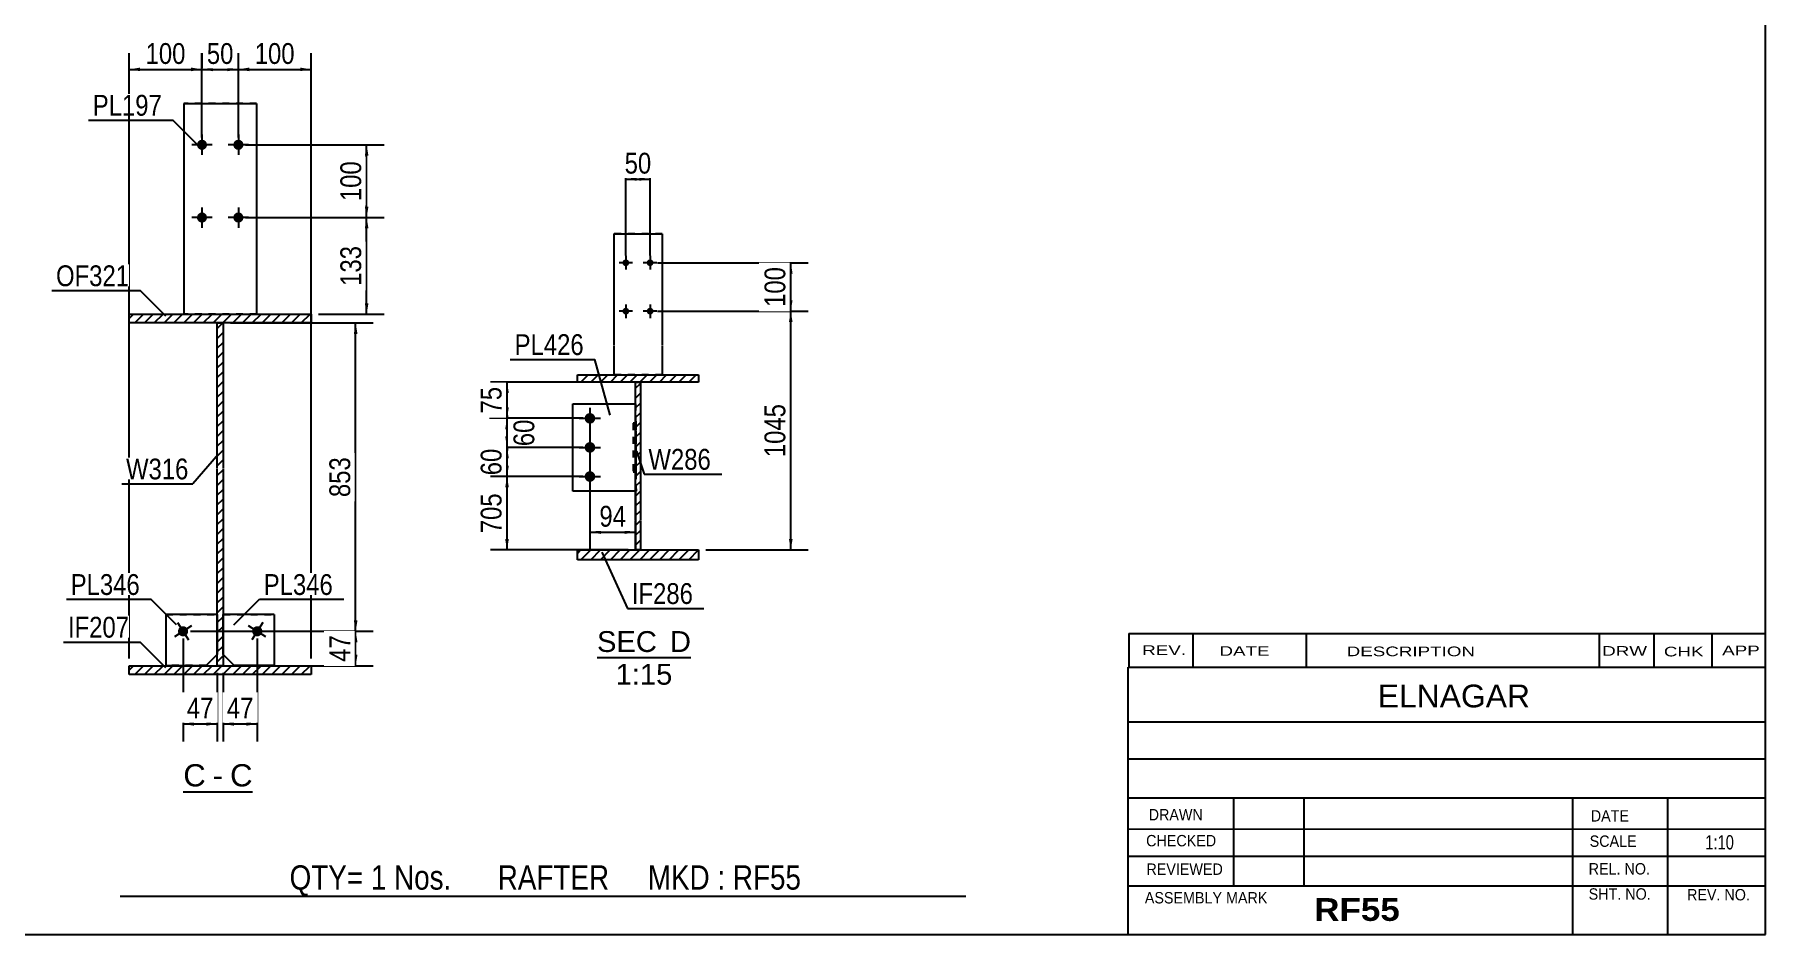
# Model space of a CAD drawing. Header units: millimetres. Extents: x -26 to 377, y -184 to 93.
# Drawn here: x 138.9 to 376.8, y -184.4 to -60.7 of the extents above; entities that cross this region are included whole.
import ezdxf

# ---------------------------------------------------------------- set-up
doc = ezdxf.new("R2010")
doc.units = ezdxf.units.MM
doc.linetypes.add('DXK_LINE_DOT1', pattern=[1.8814, 0.9407, -0.9407])
doc.styles.add('Arial', font='ARIAL.TTF', dxfattribs={"height": 0.2})
doc.styles.add('Arial Bold', font='ARIALBD.TTF', dxfattribs={"height": 0.2})
doc.styles.add('Arial Narrow', font='ARIALN.TTF', dxfattribs={"height": 0.2})

# ---------------------------------------------------------------- blocks, each defined once
blk = doc.blocks.new('Unknown-623534514-14014')
at = {"color": 5, "linetype": 'Continuous'}
for p, q in [((376.78, -184.39), (376.78, 92.61)), ((-23.22, -184.39), (376.78, -184.39))]:
    blk.add_line(p, q, dxfattribs=at)
blk = doc.blocks.new('Unknown-623534514-12 - 37138')
at = {"color": 1, "linetype": 'Continuous'}
blk.add_line((216.2, -146.3), (229.11, -146.3), dxfattribs=at)
at = {"color": 0, "linetype": 'Continuous'}
for points in [[(224.42, -145.55), (224.42, -142.55), (216.2, -142.55), (216.2, -145.55)], [(229.11, -145.55), (229.11, -142.55), (226.22, -142.55), (226.22, -145.55)], [(226.55, -150.05), (226.55, -147.05), (218.76, -147.05), (218.76, -150.05)]]:
    blk.add_wipeout(points, dxfattribs=at)
at = {"color": 136, "linetype": 'Continuous', "style": 'Arial'}
for s, height, p in [('SEC', 2.865, (216.2, -145.55)), ('D', 2.87, (226.22, -145.55)), ('1:15', 2.865, (218.76, -150.05))]:
    blk.add_text(s, height=height, dxfattribs=at).set_placement(p)
blk = doc.blocks.new('Unknown-623534514-17 - 7481')
at = {"color": 7, "linetype": 'Continuous'}
blk.add_line((159.34, -164.79), (168.85, -164.79), dxfattribs=at)
at = {"color": 0, "linetype": 'Continuous'}
blk.add_wipeout([(162.42, -164.04), (162.42, -160.84), (159.34, -160.84), (159.34, -164.04)], dxfattribs=at)
blk.add_wipeout([(164.81, -164.04), (164.81, -160.84), (163.38, -160.84), (163.38, -164.04)], dxfattribs=at)
at = {"color": 96, "linetype": 'Continuous', "style": 'Arial'}
blk.add_text('C', height=3.06, dxfattribs=at).set_placement((159.34, -164.04))
at = {"color": 0, "linetype": 'Continuous'}
blk.add_wipeout([(168.85, -164.04), (168.85, -160.84), (165.77, -160.84), (165.77, -164.04)], dxfattribs=at)
at = {"color": 96, "linetype": 'Continuous', "style": 'Arial'}
for s, p in [('C', (165.77, -164.04)), ('-', (163.38, -164.04))]:
    blk.add_text(s, height=3.06, dxfattribs=at).set_placement(p)
blk = doc.blocks.new('Part-623534514-37140 - 37138')
at = {"linetype": 'Continuous'}
h = blk.add_hatch(dxfattribs=at)
h.set_pattern_fill('', scale=0.3, style=0, pattern_type=0)
h.set_pattern_definition([(45, (230.1633, -108.4256), (-0.67352, 0.67352), [])])
h.paths.add_polyline_path([(213.5, -108.43), (230.16, -108.43), (230.16, -107.43), (213.5, -107.43)])
at = {"color": 2, "linetype": 'Continuous'}
for p, q in [((213.5, -107.43), (213.5, -107.43)), ((213.5, -108.43), (213.5, -107.43)), ((213.5, -107.43), (230.16, -107.43)), ((213.5, -108.43), (213.5, -108.43)), ((230.16, -108.43), (213.5, -108.43)), ((230.16, -107.43), (230.16, -107.43)), ((230.16, -107.43), (230.16, -108.43)), ((230.16, -108.43), (230.16, -108.43))]:
    blk.add_line(p, q, dxfattribs=at)
blk = doc.blocks.new('Part-623534514-37250 - 37138')
at = {"color": 2, "linetype": 'Continuous'}
for p, q in [((212.89, -123.42), (212.89, -111.42)), ((212.89, -111.42), (221.5, -111.42)), ((221.5, -123.42), (212.89, -123.42))]:
    blk.add_line(p, q, dxfattribs=at)
at = {"color": 7, "linetype": 'DXK_LINE_DOT1'}
for p in [(221.5, -111.42), (221.5, -123.42)]:
    blk.add_line(p, (221.56, -123.42), dxfattribs=at)
blk = doc.blocks.new('Part-623534514-37162 - 37138')
at = {"color": 7, "linetype": 'DXK_LINE_DOT1'}
for p, q in [((221.56, -114.09), (221.16, -114.09)), ((221.16, -114.09), (221.16, -120.76)), ((221.56, -120.76), (221.56, -114.09)), ((221.16, -120.76), (221.56, -120.76))]:
    blk.add_line(p, q, dxfattribs=at)
blk = doc.blocks.new('Part-623534514-37146 - 37138')
at = {"linetype": 'Continuous'}
h = blk.add_hatch(dxfattribs=at)
h.set_pattern_fill('', scale=0.3, style=0, pattern_type=0)
h.set_pattern_definition([(45, (222.1633, -131.5249), (-0.67352, 0.67352), [])])
h.paths.add_polyline_path([(221.5, -131.52), (222.16, -131.52), (222.16, -108.43), (221.5, -108.43)])
at = {"color": 2, "linetype": 'Continuous'}
for p, q in [((221.5, -108.43), (221.5, -108.43)), ((221.5, -127.42), (221.5, -108.43)), ((221.5, -108.43), (222.16, -108.43)), ((222.16, -108.43), (222.16, -108.43)), ((222.16, -108.43), (222.16, -127.42)), ((221.5, -131.52), (221.5, -127.52)), ((222.16, -127.52), (222.16, -131.52)), ((221.5, -131.52), (221.5, -131.52)), ((222.16, -131.52), (221.5, -131.52)), ((222.16, -131.52), (222.16, -131.52))]:
    blk.add_line(p, q, dxfattribs=at)
blk = doc.blocks.new('Part-623534514-37149 - 37138')
at = {"linetype": 'Continuous'}
h = blk.add_hatch(dxfattribs=at)
h.set_pattern_fill('', scale=0.3, style=0, pattern_type=0)
h.set_pattern_definition([(45, (230.1633, -132.8582), (-0.67352, 0.67352), [])])
h.paths.add_polyline_path([(213.5, -132.86), (230.16, -132.86), (230.16, -131.52), (213.5, -131.52)])
at = {"color": 2, "linetype": 'Continuous'}
for p, q in [((213.5, -131.52), (213.5, -131.52)), ((213.5, -132.86), (213.5, -131.52)), ((213.5, -131.52), (230.16, -131.52)), ((213.5, -132.86), (213.5, -132.86)), ((230.16, -132.86), (213.5, -132.86)), ((230.16, -131.52), (230.16, -131.52)), ((230.16, -131.52), (230.16, -132.86)), ((230.16, -132.86), (230.16, -132.86))]:
    blk.add_line(p, q, dxfattribs=at)
blk = doc.blocks.new('Bolt-623534514-37277 - 37138')
at = {"linetype": 'Continuous'}
for points in [[(220.63, -92.03, -1), (219.7, -92.03, -1)], [(223.96, -92.03, -1), (223.03, -92.03, -1)], [(220.63, -98.69, -1), (219.7, -98.69, -1)], [(223.96, -98.69, -1), (223.03, -98.69, -1)]]:
    blk.add_hatch(color=3, dxfattribs=at).paths.add_polyline_path(points)
at = {"color": 3, "linetype": 'Continuous'}
for p, q in [((221.1, -92.03), (219.23, -92.03)), ((220.16, -91.09), (220.16, -92.96)), ((224.43, -92.03), (222.56, -92.03)), ((223.5, -91.09), (223.5, -92.96)), ((221.1, -98.69), (219.23, -98.69)), ((220.16, -97.76), (220.16, -99.63)), ((224.43, -98.69), (222.56, -98.69)), ((223.5, -97.76), (223.5, -99.63))]:
    blk.add_line(p, q, dxfattribs=at)
blk = doc.blocks.new('Part-623534514-37182 - 37138')
at = {"color": 2, "linetype": 'Continuous'}
for p, q in [((218.5, -88.03), (225.16, -88.03)), ((218.5, -88.03), (218.5, -103.33)), ((225.16, -88.03), (225.16, -103.33)), ((218.5, -103.43), (218.5, -107.43)), ((225.16, -103.43), (225.16, -107.43))]:
    blk.add_line(p, q, dxfattribs=at)
at = {"color": 7, "linetype": 'DXK_LINE_DOT1'}
for p, q in [((225.16, -88.03), (218.5, -88.03)), ((225.16, -107.43), (218.5, -107.43))]:
    blk.add_line(p, q, dxfattribs=at)
blk = doc.blocks.new('Bolt-623534514-37317 - 37138')
at = {"linetype": 'Continuous'}
for points in [[(215.23, -112.69, -1), (215.23, -114.16, -1)], [(215.23, -116.69, -1), (215.23, -118.16, -1)], [(215.23, -120.69, -1), (215.23, -122.16, -1)]]:
    blk.add_hatch(color=3, dxfattribs=at).paths.add_polyline_path(points)
at = {"color": 3, "linetype": 'Continuous'}
for p, q in [((213.76, -113.42), (216.69, -113.42)), ((215.23, -111.96), (215.23, -114.89)), ((215.23, -115.96), (215.23, -118.89)), ((213.76, -117.42), (216.69, -117.42)), ((215.23, -119.96), (215.23, -122.89)), ((213.76, -121.42), (216.69, -121.42))]:
    blk.add_line(p, q, dxfattribs=at)
blk = doc.blocks.new('Part-623534514-7482 - 7481')
at = {"linetype": 'Continuous'}
h = blk.add_hatch(dxfattribs=at)
h.set_pattern_fill('', scale=0.3, style=0, pattern_type=0)
h.set_pattern_definition([(45, (176.9062, -100.3116), (-0.67352, 0.67352), [])])
h.paths.add_polyline_path([(151.91, -100.31), (176.91, -100.31), (176.91, -99.11), (151.91, -99.11)])
at = {"color": 2, "linetype": 'Continuous'}
for p, q in [((151.91, -100.31), (151.91, -99.11)), ((151.91, -99.11), (176.91, -99.11)), ((176.91, -99.11), (176.91, -100.31)), ((176.91, -100.31), (151.91, -100.31))]:
    blk.add_line(p, q, dxfattribs=at)
blk = doc.blocks.new('Part-623534514-7539 - 7481')
at = {"color": 2, "linetype": 'Continuous'}
for p, q in [((159.41, -70.11), (169.41, -70.11)), ((159.41, -70.11), (159.41, -99.11)), ((169.41, -70.11), (169.41, -99.11))]:
    blk.add_line(p, q, dxfattribs=at)
at = {"color": 7, "linetype": 'DXK_LINE_DOT1'}
for p, q in [((169.41, -70.11), (159.41, -70.11)), ((169.41, -99.11), (159.41, -99.11))]:
    blk.add_line(p, q, dxfattribs=at)
blk = doc.blocks.new('Part-623534514-7491 - 7481')
at = {"linetype": 'Continuous'}
h = blk.add_hatch(dxfattribs=at)
h.set_pattern_fill('', scale=0.3, style=0, pattern_type=0)
h.set_pattern_definition([(45, (176.9062, -148.6416), (-0.67352, 0.67352), [])])
h.paths.add_polyline_path([(151.91, -148.64), (176.91, -148.64), (176.91, -147.44), (151.91, -147.44)])
at = {"color": 2, "linetype": 'Continuous'}
for p, q in [((151.91, -148.64), (151.91, -147.44)), ((151.91, -147.44), (176.91, -147.44)), ((176.91, -147.44), (176.91, -148.64)), ((176.91, -148.64), (151.91, -148.64))]:
    blk.add_line(p, q, dxfattribs=at)
blk = doc.blocks.new('Part-623534514-7540 - 7481')
at = {"color": 2, "linetype": 'Continuous'}
for p, q in [((156.98, -147.41), (156.98, -140.41)), ((163.98, -140.41), (156.98, -140.41)), ((163.98, -140.41), (163.98, -145.91)), ((156.98, -147.41), (162.48, -147.41)), ((163.98, -145.91), (162.48, -147.41))]:
    blk.add_line(p, q, dxfattribs=at)
at = {"color": 7, "linetype": 'DXK_LINE_DOT1'}
for p, q in [((156.98, -140.41), (163.98, -140.41)), ((162.48, -147.41), (156.98, -147.41))]:
    blk.add_line(p, q, dxfattribs=at)
blk = doc.blocks.new('Part-623534514-7543 - 7481')
at = {"color": 2, "linetype": 'Continuous'}
for p, q in [((164.84, -145.91), (164.84, -140.41)), ((171.84, -140.41), (164.84, -140.41)), ((171.84, -140.41), (171.84, -147.41)), ((166.34, -147.41), (164.84, -145.91)), ((171.84, -147.41), (166.34, -147.41))]:
    blk.add_line(p, q, dxfattribs=at)
at = {"color": 7, "linetype": 'DXK_LINE_DOT1'}
for p, q in [((164.84, -140.41), (171.84, -140.41)), ((171.84, -147.41), (166.34, -147.41))]:
    blk.add_line(p, q, dxfattribs=at)
blk = doc.blocks.new('Bolt-623534514-7617 - 7481')
at = {"linetype": 'Continuous'}
for points in [[(162.61, -75.81, -1), (161.21, -75.81, -1)], [(167.61, -75.81, -1), (166.21, -75.81, -1)], [(162.61, -85.81, -1), (161.21, -85.81, -1)], [(167.61, -85.81, -1), (166.21, -85.81, -1)]]:
    blk.add_hatch(color=3, dxfattribs=at).paths.add_polyline_path(points)
at = {"color": 3, "linetype": 'Continuous'}
for p, q in [((163.31, -75.81), (160.51, -75.81)), ((161.91, -74.41), (161.91, -77.21)), ((168.31, -75.81), (165.51, -75.81)), ((166.91, -74.41), (166.91, -77.21)), ((161.91, -84.41), (161.91, -87.21)), ((166.91, -84.41), (166.91, -87.21)), ((163.31, -85.81), (160.51, -85.81)), ((168.31, -85.81), (165.51, -85.81))]:
    blk.add_line(p, q, dxfattribs=at)
blk = doc.blocks.new('Part-623534514-7577 - 7481')
at = {"linetype": 'Continuous'}
h = blk.add_hatch(dxfattribs=at)
h.set_pattern_fill('', scale=0.3, style=0, pattern_type=0)
h.set_pattern_definition([(45, (164.8062, -147.4416), (-0.67352, 0.67352), [])])
h.paths.add_polyline_path([(164.01, -147.44), (164.81, -147.44), (164.81, -100.31), (164.01, -100.31)])
at = {"color": 2, "linetype": 'Continuous'}
for p, q in [((164.01, -120.31), (164.01, -100.31)), ((164.01, -100.31), (164.81, -100.31)), ((164.81, -100.31), (164.81, -120.31)), ((164.01, -147.44), (164.01, -120.41)), ((164.81, -120.41), (164.81, -147.44)), ((164.81, -147.44), (164.01, -147.44))]:
    blk.add_line(p, q, dxfattribs=at)
blk = doc.blocks.new('Bolt-623534514-7618 - 7481')
at = {"linetype": 'Continuous'}
blk.add_hatch(color=3, dxfattribs=at).paths.add_polyline_path([(159.9, -142.34, -1), (158.71, -143.08, -1)])
at = {"color": 3, "linetype": 'Continuous'}
for p, q in [((160.49, -141.97), (158.12, -143.45)), ((158.56, -141.52), (160.05, -143.9))]:
    blk.add_line(p, q, dxfattribs=at)
blk = doc.blocks.new('Bolt-623534514-7621 - 7481')
at = {"linetype": 'Continuous'}
blk.add_hatch(color=3, dxfattribs=at).paths.add_polyline_path([(170.1, -143.08, -1), (168.91, -142.34, -1)])
at = {"color": 3, "linetype": 'Continuous'}
for p, q in [((170.69, -143.45), (168.32, -141.97)), ((170.25, -141.52), (168.76, -143.9))]:
    blk.add_line(p, q, dxfattribs=at)
blk = doc.blocks.new('StraightDimension-623534514-37423 - 37138')
at = {"linetype": 'Continuous'}
for points in [[(242.58, -100.19), (242.83, -98.69), (243.08, -100.19)], [(243.08, -130.02), (242.83, -131.52), (242.58, -130.02)]]:
    blk.add_hatch(color=7, dxfattribs=at).paths.add_polyline_path(points)
at = {"color": 7, "linetype": 'Continuous'}
for p, q in [((224.5, -98.69), (245.23, -98.69)), ((242.83, -131.52), (242.83, -98.69)), ((231.16, -131.52), (245.23, -131.52))]:
    blk.add_line(p, q, dxfattribs=at)
at = {"color": 0}
blk.add_wipeout([(242.68, -110.85), (238.48, -110.85), (238.48, -119.36), (242.68, -119.36)], dxfattribs=at)
at = {"color": 3, "style": 'Arial Narrow'}
blk.add_text('1045', height=2.863, rotation=90.0002, dxfattribs=at).set_placement((242.08, -118.76))
blk = doc.blocks.new('StraightDimension-623534514-37407 - 37138')
at = {"linetype": 'Continuous'}
for points in [[(203.58, -114.92), (203.83, -113.42), (204.08, -114.92)], [(204.08, -115.92), (203.83, -117.42), (203.58, -115.92)]]:
    blk.add_hatch(color=7, dxfattribs=at).paths.add_polyline_path(points)
at = {"color": 7, "linetype": 'Continuous'}
for p, q in [((214.23, -113.42), (201.43, -113.42)), ((203.83, -117.42), (203.83, -113.42)), ((214.23, -117.42), (201.43, -117.42))]:
    blk.add_line(p, q, dxfattribs=at)
at = {"color": 0}
blk.add_wipeout([(208.18, -113), (203.98, -113), (203.98, -117.85), (208.18, -117.85)], dxfattribs=at)
at = {"color": 3, "style": 'Arial Narrow'}
blk.add_text('60', height=2.863, rotation=90.0002, dxfattribs=at).set_placement((207.58, -117.25))
blk = doc.blocks.new('StraightDimension-623534514-37394 - 37138')
at = {"linetype": 'Continuous'}
for points in [[(221.66, -80.77), (220.16, -80.52), (221.66, -80.27)], [(222, -80.27), (223.5, -80.52), (222, -80.77)]]:
    blk.add_hatch(color=7, dxfattribs=at).paths.add_polyline_path(points)
at = {"color": 7, "linetype": 'Continuous'}
for p, q in [((220.16, -91.03), (220.16, -78.27)), ((223.5, -91.03), (223.5, -78.27)), ((220.16, -80.52), (223.5, -80.52))]:
    blk.add_line(p, q, dxfattribs=at)
at = {"color": 0}
blk.add_wipeout([(224.26, -80.37), (224.26, -76.17), (219.4, -76.17), (219.4, -80.37)], dxfattribs=at)
at = {"color": 3, "style": 'Arial Narrow'}
blk.add_text('50', height=2.863, dxfattribs=at).set_placement((220, -79.77))
blk = doc.blocks.new('StraightDimension-623534514-37406 - 37138')
at = {"linetype": 'Continuous'}
for points in [[(203.58, -109.93), (203.83, -108.43), (204.08, -109.93)], [(204.08, -111.92), (203.83, -113.42), (203.58, -111.92)]]:
    blk.add_hatch(color=7, dxfattribs=at).paths.add_polyline_path(points)
at = {"color": 7, "linetype": 'Continuous'}
for p, q in [((220.5, -108.43), (201.58, -108.43)), ((203.83, -113.42), (203.83, -108.43)), ((214.23, -113.42), (201.58, -113.42))]:
    blk.add_line(p, q, dxfattribs=at)
at = {"color": 0}
blk.add_wipeout([(203.68, -108.5), (199.48, -108.5), (199.48, -113.35), (203.68, -113.35)], dxfattribs=at)
at = {"color": 3, "style": 'Arial Narrow'}
blk.add_text('75', height=2.863, rotation=90.0002, dxfattribs=at).set_placement((203.08, -112.75))
blk = doc.blocks.new('StraightDimension-623534514-37408 - 37138')
at = {"linetype": 'Continuous'}
for points in [[(203.58, -118.92), (203.83, -117.42), (204.08, -118.92)], [(204.08, -119.92), (203.83, -121.42), (203.58, -119.92)]]:
    blk.add_hatch(color=7, dxfattribs=at).paths.add_polyline_path(points)
at = {"color": 7, "linetype": 'Continuous'}
for p, q in [((214.23, -117.42), (201.58, -117.42)), ((203.83, -121.42), (203.83, -117.42)), ((214.23, -121.42), (201.58, -121.42))]:
    blk.add_line(p, q, dxfattribs=at)
at = {"color": 0}
blk.add_wipeout([(203.68, -117), (199.48, -117), (199.48, -121.85), (203.68, -121.85)], dxfattribs=at)
at = {"color": 3, "style": 'Arial Narrow'}
blk.add_text('60', height=2.863, rotation=90.0002, dxfattribs=at).set_placement((203.08, -121.25))
blk = doc.blocks.new('StraightDimension-623534514-37409 - 37138')
at = {"linetype": 'Continuous'}
for points in [[(203.58, -122.92), (203.83, -121.42), (204.08, -122.92)], [(204.08, -130.02), (203.83, -131.52), (203.58, -130.02)]]:
    blk.add_hatch(color=7, dxfattribs=at).paths.add_polyline_path(points)
at = {"color": 7, "linetype": 'Continuous'}
for p, q in [((214.23, -121.42), (201.58, -121.42)), ((203.83, -131.52), (203.83, -121.42)), ((220.5, -131.52), (201.58, -131.52))]:
    blk.add_line(p, q, dxfattribs=at)
at = {"color": 0}
blk.add_wipeout([(203.68, -123.13), (199.48, -123.13), (199.48, -129.82), (203.68, -129.82)], dxfattribs=at)
at = {"color": 3, "style": 'Arial Narrow'}
blk.add_text('705', height=2.863, rotation=90.0002, dxfattribs=at).set_placement((203.08, -129.22))
blk = doc.blocks.new('StraightDimension-623534514-37422 - 37138')
at = {"linetype": 'Continuous'}
for points in [[(242.58, -93.53), (242.83, -92.03), (243.08, -93.53)], [(243.08, -97.19), (242.83, -98.69), (242.58, -97.19)]]:
    blk.add_hatch(color=7, dxfattribs=at).paths.add_polyline_path(points)
at = {"color": 7, "linetype": 'Continuous'}
for p, q in [((224.5, -92.03), (245.23, -92.03)), ((242.83, -98.69), (242.83, -92.03)), ((224.5, -98.69), (245.23, -98.69))]:
    blk.add_line(p, q, dxfattribs=at)
at = {"color": 0}
blk.add_wipeout([(242.68, -92.02), (238.48, -92.02), (238.48, -98.7), (242.68, -98.7)], dxfattribs=at)
at = {"color": 3, "style": 'Arial Narrow'}
blk.add_text('100', height=2.863, rotation=90.0002, dxfattribs=at).set_placement((242.08, -98.1))
blk = doc.blocks.new('StraightDimension-623534514-37545 - 37138')
at = {"linetype": 'Continuous'}
for points in [[(216.73, -129.32), (215.23, -129.07), (216.73, -128.82)], [(220, -128.82), (221.5, -129.07), (220, -129.32)]]:
    blk.add_hatch(color=7, dxfattribs=at).paths.add_polyline_path(points)
at = {"color": 7, "linetype": 'Continuous'}
for p, q in [((215.23, -114.42), (215.23, -131.47)), ((221.5, -123.14), (221.5, -131.47)), ((215.23, -129.07), (221.5, -129.07))]:
    blk.add_line(p, q, dxfattribs=at)
at = {"color": 0}
blk.add_wipeout([(220.79, -128.92), (220.79, -124.72), (215.93, -124.72), (215.93, -128.92)], dxfattribs=at)
at = {"color": 3, "style": 'Arial Narrow'}
blk.add_text('94', height=2.863, dxfattribs=at).set_placement((216.53, -128.32))
blk = doc.blocks.new('StraightDimension-623534514-23266 - 7481')
at = {"linetype": 'Continuous'}
for points in [[(184.29, -77.31), (184.54, -75.81), (184.79, -77.31)], [(184.79, -84.31), (184.54, -85.81), (184.29, -84.31)]]:
    blk.add_hatch(color=7, dxfattribs=at).paths.add_polyline_path(points)
at = {"color": 7, "linetype": 'Continuous'}
for p, q in [((167.91, -75.81), (186.94, -75.81)), ((184.54, -85.81), (184.54, -75.81)), ((167.91, -85.81), (186.94, -85.81))]:
    blk.add_line(p, q, dxfattribs=at)
at = {"color": 0}
blk.add_wipeout([(184.39, -77.47), (180.19, -77.47), (180.19, -84.15), (184.39, -84.15)], dxfattribs=at)
at = {"color": 3, "style": 'Arial Narrow'}
blk.add_text('100', height=2.863, rotation=90.0002, dxfattribs=at).set_placement((183.79, -83.55))
blk = doc.blocks.new('StraightDimension-623534514-9675 - 7481')
at = {"linetype": 'Continuous'}
for points in [[(163.41, -65.69), (161.91, -65.44), (163.41, -65.19)], [(165.41, -65.19), (166.91, -65.44), (165.41, -65.69)]]:
    blk.add_hatch(color=7, dxfattribs=at).paths.add_polyline_path(points)
at = {"color": 7, "linetype": 'Continuous'}
for p, q in [((161.91, -74.81), (161.91, -63.19)), ((166.91, -74.81), (166.91, -63.19)), ((161.91, -65.44), (166.91, -65.44))]:
    blk.add_line(p, q, dxfattribs=at)
at = {"color": 0}
blk.add_wipeout([(166.83, -65.29), (166.83, -61.09), (161.98, -61.09), (161.98, -65.29)], dxfattribs=at)
at = {"color": 3, "style": 'Arial Narrow'}
blk.add_text('50', height=2.863, dxfattribs=at).set_placement((162.58, -64.69))
blk = doc.blocks.new('StraightDimension-623534514-9676 - 7481')
at = {"linetype": 'Continuous'}
for points in [[(153.41, -65.69), (151.91, -65.44), (153.41, -65.19)], [(160.41, -65.19), (161.91, -65.44), (160.41, -65.69)]]:
    blk.add_hatch(color=7, dxfattribs=at).paths.add_polyline_path(points)
at = {"color": 7, "linetype": 'Continuous'}
for p, q in [((151.91, -146.44), (151.91, -63.19)), ((161.91, -74.81), (161.91, -63.19)), ((151.91, -65.44), (161.91, -65.44))]:
    blk.add_line(p, q, dxfattribs=at)
at = {"color": 0}
blk.add_wipeout([(160.25, -65.29), (160.25, -61.09), (153.56, -61.09), (153.56, -65.29)], dxfattribs=at)
at = {"color": 3, "style": 'Arial Narrow'}
blk.add_text('100', height=2.863, dxfattribs=at).set_placement((154.16, -64.69))
blk = doc.blocks.new('StraightDimension-623534514-9664 - 7481')
at = {"linetype": 'Continuous'}
for points in [[(166.31, -155.69), (164.81, -155.44), (166.31, -155.19)], [(168.01, -155.19), (169.51, -155.44), (168.01, -155.69)]]:
    blk.add_hatch(color=7, dxfattribs=at).paths.add_polyline_path(points)
at = {"color": 7, "linetype": 'Continuous'}
for p, q in [((169.51, -143.71), (169.51, -157.84)), ((164.81, -148.44), (164.81, -157.84)), ((164.81, -155.44), (169.51, -155.44))]:
    blk.add_line(p, q, dxfattribs=at)
at = {"color": 0}
blk.add_wipeout([(169.58, -155.29), (169.58, -151.09), (164.73, -151.09), (164.73, -155.29)], dxfattribs=at)
at = {"color": 3, "style": 'Arial Narrow'}
blk.add_text('47', height=2.863, dxfattribs=at).set_placement((165.33, -154.69))
blk = doc.blocks.new('StraightDimension-623534514-9669 - 7481')
at = {"linetype": 'Continuous'}
for points in [[(160.81, -155.69), (159.31, -155.44), (160.81, -155.19)], [(162.51, -155.19), (164.01, -155.44), (162.51, -155.69)]]:
    blk.add_hatch(color=7, dxfattribs=at).paths.add_polyline_path(points)
at = {"color": 7, "linetype": 'Continuous'}
for p, q in [((159.31, -143.71), (159.31, -157.84)), ((164.01, -148.44), (164.01, -157.84)), ((159.31, -155.44), (164.01, -155.44))]:
    blk.add_line(p, q, dxfattribs=at)
at = {"color": 0}
blk.add_wipeout([(164.08, -155.29), (164.08, -151.09), (159.23, -151.09), (159.23, -155.29)], dxfattribs=at)
at = {"color": 3, "style": 'Arial Narrow'}
blk.add_text('47', height=2.863, dxfattribs=at).set_placement((159.83, -154.69))
blk = doc.blocks.new('StraightDimension-623534514-9674 - 7481')
at = {"linetype": 'Continuous'}
for points in [[(168.41, -65.69), (166.91, -65.44), (168.41, -65.19)], [(175.41, -65.19), (176.91, -65.44), (175.41, -65.69)]]:
    blk.add_hatch(color=7, dxfattribs=at).paths.add_polyline_path(points)
at = {"color": 7, "linetype": 'Continuous'}
for p, q in [((166.91, -74.81), (166.91, -63.19)), ((176.91, -146.44), (176.91, -63.19)), ((166.91, -65.44), (176.91, -65.44))]:
    blk.add_line(p, q, dxfattribs=at)
at = {"color": 0}
blk.add_wipeout([(175.25, -65.29), (175.25, -61.09), (168.56, -61.09), (168.56, -65.29)], dxfattribs=at)
at = {"color": 3, "style": 'Arial Narrow'}
blk.add_text('100', height=2.863, dxfattribs=at).set_placement((169.16, -64.69))
blk = doc.blocks.new('StraightDimension-623534514-9686 - 7481')
at = {"linetype": 'Continuous'}
for points in [[(182.78, -101.81), (183.03, -100.31), (183.28, -101.81)], [(183.28, -141.21), (183.03, -142.71), (182.78, -141.21)]]:
    blk.add_hatch(color=7, dxfattribs=at).paths.add_polyline_path(points)
at = {"color": 7, "linetype": 'Continuous'}
for p, q in [((165.81, -100.31), (185.43, -100.31)), ((183.03, -142.71), (183.03, -100.31)), ((160.31, -142.71), (185.43, -142.71))]:
    blk.add_line(p, q, dxfattribs=at)
at = {"color": 0}
blk.add_wipeout([(182.88, -118.17), (178.68, -118.17), (178.68, -124.85), (182.88, -124.85)], dxfattribs=at)
at = {"color": 3, "style": 'Arial Narrow'}
blk.add_text('853', height=2.863, rotation=90.0002, dxfattribs=at).set_placement((182.28, -124.25))
blk = doc.blocks.new('StraightDimension-623534514-9687 - 7481')
at = {"linetype": 'Continuous'}
for points in [[(182.78, -144.21), (183.03, -142.71), (183.28, -144.21)], [(183.28, -145.94), (183.03, -147.44), (182.78, -145.94)]]:
    blk.add_hatch(color=7, dxfattribs=at).paths.add_polyline_path(points)
at = {"color": 7, "linetype": 'Continuous'}
for p, q in [((160.31, -142.71), (185.43, -142.71)), ((183.03, -147.44), (183.03, -142.71)), ((165.81, -147.44), (185.43, -147.44))]:
    blk.add_line(p, q, dxfattribs=at)
at = {"color": 0}
blk.add_wipeout([(182.88, -142.65), (178.68, -142.65), (178.68, -147.5), (182.88, -147.5)], dxfattribs=at)
at = {"color": 3, "style": 'Arial Narrow'}
blk.add_text('47', height=2.863, rotation=90.0002, dxfattribs=at).set_placement((182.28, -146.9))
blk = doc.blocks.new('StraightDimension-623534514-23267 - 7481')
at = {"linetype": 'Continuous'}
for points in [[(184.29, -87.31), (184.54, -85.81), (184.79, -87.31)], [(184.79, -97.61), (184.54, -99.11), (184.29, -97.61)]]:
    blk.add_hatch(color=7, dxfattribs=at).paths.add_polyline_path(points)
at = {"color": 7, "linetype": 'Continuous'}
for p, q in [((167.91, -85.81), (186.94, -85.81)), ((184.54, -99.11), (184.54, -85.81)), ((177.91, -99.11), (186.94, -99.11))]:
    blk.add_line(p, q, dxfattribs=at)
at = {"color": 0}
blk.add_wipeout([(184.39, -89.12), (180.19, -89.12), (180.19, -95.8), (184.39, -95.8)], dxfattribs=at)
at = {"color": 3, "style": 'Arial Narrow'}
blk.add_text('133', height=2.863, rotation=90.0002, dxfattribs=at).set_placement((183.79, -95.2))
blk = doc.blocks.new('CBS_CALLOFF-623534514-37581')
at = {"color": 7, "linetype": 'Continuous'}
blk.add_line((150.66, -179.12), (266.89, -179.14), dxfattribs=at)
at = {"color": 3, "linetype": 'Continuous', "style": 'Arial Narrow'}
blk.add_text('QTY= 1 Nos.      RAFTER     MKD : RF55', height=3.3405, dxfattribs=at).set_placement((173.95, -178.23))
blk = doc.blocks.new('CBS_NAME_BLOG-623534514-37582')
at = {"color": 7, "linetype": 'Continuous'}
for p, q in [((289.19, -184.34), (289.18, -147.64)), ((289.19, -147.64), (376.7, -147.64)), ((289.19, -155.17), (376.71, -155.17)), ((289.26, -160.23), (376.78, -160.23)), ((289.19, -165.6), (376.7, -165.6)), ((303.71, -177.7), (303.71, -165.61)), ((313.39, -177.68), (313.39, -165.61)), ((350.31, -184.34), (350.31, -165.61)), ((363.36, -184.34), (363.36, -165.6)), ((289.19, -169.9), (376.78, -169.88)), ((289.19, -173.64), (376.7, -173.64)), ((289.19, -177.69), (376.7, -177.69)), ((289.19, -184.39), (376.78, -184.39))]:
    blk.add_line(p, q, dxfattribs=at)
at = {"color": 3, "linetype": 'Continuous', "style": 'Arial'}
blk.add_text('ELNAGAR', height=3.133, dxfattribs=at).set_placement((323.51, -153.17))
at = {"color": 3, "linetype": 'Continuous'}
for s, height, style, width, p in [('DRAWN', 1.566, 'Arial', 0.9, (292.02, -168.71)), ('DATE', 1.566, 'Arial', 0.9, (352.78, -168.87)), ('CHECKED', 1.566, 'Arial', 0.9, (291.67, -172.28)), ('SCALE', 1.566, 'Arial', 0.9, (352.63, -172.35)), ('1:10', 1.957, 'Arial Narrow', 0.9, (368.52, -172.7)), ('REVIEWED', 1.566, 'Arial', 0.9, (291.71, -176.2)), ('REL. NO.', 1.566, 'Arial', 0.9, (352.49, -176.15)), ('SHT. NO.', 1.566, 'Arial', 0.9, (352.49, -179.61)), ('REV. NO.', 1.566, 'Arial', 0.9, (366.01, -179.71)), ('ASSEMBLY MARK', 1.5663, 'Arial', 0.9, (291.49, -180.13)), ('RF55', 3.131, 'Arial Bold', 1.1, (314.77, -182.53))]:
    blk.add_text(s, height=height, dxfattribs=dict(at, style=style, width=width)).set_placement(p)
blk = doc.blocks.new('CBS_REVISION-623534514-37583')
at = {"color": 7, "linetype": 'Continuous'}
for p, q in [((289.27, -143), (289.27, -147.64)), ((289.27, -143.01), (376.77, -143.01)), ((298.07, -143.01), (298.07, -147.64)), ((313.66, -143.01), (313.66, -147.57)), ((353.92, -143.01), (353.92, -147.63)), ((361.46, -143.01), (361.46, -147.64)), ((369.41, -143.01), (369.41, -147.64)), ((289.27, -147.64), (376.77, -147.64))]:
    blk.add_line(p, q, dxfattribs=at)
at = {"color": 7, "style": 'Arial Narrow', "width": 1.7}
for s, height, p in [('REV.', 1.326, (291.13, -145.96)), ('DATE', 1.326, (301.75, -146.08)), ('DESCRIPTION', 1.3257, (319.23, -146.13)), ('DRW', 1.326, (354.35, -146.07)), ('CHK', 1.326, (362.83, -146.16)), ('APP', 1.326, (370.84, -146))]:
    blk.add_text(s, height=height, dxfattribs=at).set_placement(p)
blk = doc.blocks.new('Mark-623534514-37555 - 37138')
at = {"color": 0}
blk.add_wipeout([(231.86, -120.49), (231.86, -117.49), (223.27, -117.49), (223.27, -120.49)], dxfattribs=at)
blk.add_wipeout([(231.86, -120.49), (231.86, -117.49), (223.27, -117.49), (223.27, -120.49)], dxfattribs=at)
at = {"color": 7, "linetype": 'Continuous'}
for p, q in [((221.62, -117.94), (222.67, -121.09)), ((222.67, -121.09), (233.36, -121.09))]:
    blk.add_line(p, q, dxfattribs=at)
at = {"color": 3, "style": 'Arial Narrow'}
blk.add_text('W286', height=2.863, dxfattribs=at).set_placement((223.27, -120.49))
blk = doc.blocks.new('Mark-623534514-37355 - 37138')
at = {"color": 0}
blk.add_wipeout([(229.39, -138.95), (229.39, -135.95), (220.99, -135.95), (220.99, -138.95)], dxfattribs=at)
blk.add_wipeout([(229.39, -138.95), (229.39, -135.95), (220.99, -135.95), (220.99, -138.95)], dxfattribs=at)
at = {"color": 7, "linetype": 'Continuous'}
for p, q in [((216.85, -131.81), (220.39, -139.55)), ((220.39, -139.55), (230.89, -139.55))]:
    blk.add_line(p, q, dxfattribs=at)
at = {"color": 3, "style": 'Arial Narrow'}
blk.add_text('IF286', height=2.863, dxfattribs=at).set_placement((220.99, -138.95))
blk = doc.blocks.new('Mark-623534514-37561 - 37138')
at = {"color": 7, "linetype": 'Continuous'}
blk.add_line((217.99, -112.99), (215.89, -105.32), dxfattribs=at)
at = {"color": 0}
blk.add_wipeout([(214.39, -104.72), (214.39, -101.72), (204.88, -101.72), (204.88, -104.72)], dxfattribs=at)
blk.add_wipeout([(214.39, -104.72), (214.39, -101.72), (204.88, -101.72), (204.88, -104.72)], dxfattribs=at)
at = {"color": 7, "linetype": 'Continuous'}
blk.add_line((204.28, -105.32), (215.89, -105.32), dxfattribs=at)
at = {"color": 3, "style": 'Arial Narrow'}
blk.add_text('PL426', height=2.863, dxfattribs=at).set_placement((204.88, -104.72))
blk = doc.blocks.new('Mark-623534514-10328 - 7481')
at = {"color": 7, "linetype": 'Continuous'}
blk.add_line((156.94, -99.38), (153.4, -95.85), dxfattribs=at)
at = {"color": 0}
blk.add_wipeout([(151.9, -95.25), (151.9, -92.25), (141.85, -92.25), (141.85, -95.25)], dxfattribs=at)
blk.add_wipeout([(151.9, -95.25), (151.9, -92.25), (141.85, -92.25), (141.85, -95.25)], dxfattribs=at)
at = {"color": 7, "linetype": 'Continuous'}
blk.add_line((141.25, -95.85), (153.4, -95.85), dxfattribs=at)
at = {"color": 3, "style": 'Arial Narrow'}
blk.add_text('OF321', height=2.863, dxfattribs=at).set_placement((141.85, -95.25))
blk = doc.blocks.new('Mark-623534514-10334 - 7481')
at = {"color": 7, "linetype": 'Continuous'}
blk.add_line((161.44, -75.95), (157.9, -72.41), dxfattribs=at)
at = {"color": 0}
blk.add_wipeout([(156.4, -71.81), (156.4, -68.81), (146.9, -68.81), (146.9, -71.81)], dxfattribs=at)
blk.add_wipeout([(156.4, -71.81), (156.4, -68.81), (146.9, -68.81), (146.9, -71.81)], dxfattribs=at)
at = {"color": 7, "linetype": 'Continuous'}
blk.add_line((146.3, -72.41), (157.9, -72.41), dxfattribs=at)
at = {"color": 3, "style": 'Arial Narrow'}
blk.add_text('PL197', height=2.863, dxfattribs=at).set_placement((146.9, -71.81))
blk = doc.blocks.new('Mark-623534514-10331 - 7481')
at = {"color": 7, "linetype": 'Continuous'}
blk.add_line((156.94, -147.71), (153.4, -144.18), dxfattribs=at)
at = {"color": 0}
blk.add_wipeout([(151.9, -143.58), (151.9, -140.58), (143.49, -140.58), (143.49, -143.58)], dxfattribs=at)
blk.add_wipeout([(151.9, -143.58), (151.9, -140.58), (143.49, -140.58), (143.49, -143.58)], dxfattribs=at)
at = {"color": 7, "linetype": 'Continuous'}
blk.add_line((142.89, -144.18), (153.4, -144.18), dxfattribs=at)
at = {"color": 3, "style": 'Arial Narrow'}
blk.add_text('IF207', height=2.863, dxfattribs=at).set_placement((143.49, -143.58))
blk = doc.blocks.new('Mark-623534514-10337 - 7481')
at = {"color": 7, "linetype": 'Continuous'}
blk.add_line((158.41, -141.84), (154.87, -138.31), dxfattribs=at)
at = {"color": 0}
blk.add_wipeout([(153.37, -137.71), (153.37, -134.71), (143.87, -134.71), (143.87, -137.71)], dxfattribs=at)
blk.add_wipeout([(153.37, -137.71), (153.37, -134.71), (143.87, -134.71), (143.87, -137.71)], dxfattribs=at)
at = {"color": 7, "linetype": 'Continuous'}
blk.add_line((143.27, -138.31), (154.87, -138.31), dxfattribs=at)
at = {"color": 3, "style": 'Arial Narrow'}
blk.add_text('PL346', height=2.863, dxfattribs=at).set_placement((143.87, -137.71))
blk = doc.blocks.new('Mark-623534514-10340 - 7481')
at = {"color": 0}
blk.add_wipeout([(179.91, -137.71), (179.91, -134.71), (170.4, -134.71), (170.4, -137.71)], dxfattribs=at)
blk.add_wipeout([(179.91, -137.71), (179.91, -134.71), (170.4, -134.71), (170.4, -137.71)], dxfattribs=at)
at = {"color": 7, "linetype": 'Continuous'}
for p, q in [((166.27, -141.84), (169.8, -138.31)), ((169.8, -138.31), (181.41, -138.31))]:
    blk.add_line(p, q, dxfattribs=at)
at = {"color": 3, "style": 'Arial Narrow'}
blk.add_text('PL346', height=2.863, dxfattribs=at).set_placement((170.4, -137.71))
blk = doc.blocks.new('Mark-623534514-10343 - 7481')
at = {"color": 0}
blk.add_wipeout([(160.06, -121.82), (160.06, -118.82), (151.47, -118.82), (151.47, -121.82)], dxfattribs=at)
blk.add_wipeout([(160.06, -121.82), (160.06, -118.82), (151.47, -118.82), (151.47, -121.82)], dxfattribs=at)
at = {"color": 7, "linetype": 'Continuous'}
for p in [(164.2, -118.34), (150.87, -122.42)]:
    blk.add_line(p, (160.66, -122.42), dxfattribs=at)
at = {"color": 3, "style": 'Arial Narrow'}
blk.add_text('W316', height=2.863, dxfattribs=at).set_placement((151.47, -121.82))

msp = doc.modelspace()

# ---------------------------------------------------------------- block references
for name in ['Unknown-623534514-14014', 'Part-623534514-7539 - 7481', 'Bolt-623534514-7617 - 7481', 'Part-623534514-37182 - 37138', 'Bolt-623534514-37277 - 37138', 'Part-623534514-7482 - 7481', 'Part-623534514-7577 - 7481', 'Part-623534514-37140 - 37138', 'Part-623534514-37146 - 37138', 'Part-623534514-37250 - 37138', 'Bolt-623534514-37317 - 37138', 'Part-623534514-37162 - 37138', 'Part-623534514-37149 - 37138', 'Part-623534514-7540 - 7481', 'Bolt-623534514-7618 - 7481', 'Part-623534514-7543 - 7481', 'Bolt-623534514-7621 - 7481', 'CBS_REVISION-623534514-37583', 'Part-623534514-7491 - 7481', 'CBS_NAME_BLOG-623534514-37582', 'CBS_CALLOFF-623534514-37581']:
    msp.add_blockref(name, (0, 0))

# ---------------------------------------------------------------- next in the draw order: block references
for name in ['StraightDimension-623534514-23266 - 7481', 'StraightDimension-623534514-37394 - 37138', 'StraightDimension-623534514-37423 - 37138', 'StraightDimension-623534514-37407 - 37138', 'Unknown-623534514-12 - 37138', 'StraightDimension-623534514-9664 - 7481', 'Unknown-623534514-17 - 7481']:
    msp.add_blockref(name, (0, 0))

# ---------------------------------------------------------------- next in the draw order: block references
for name in ['StraightDimension-623534514-9675 - 7481', 'StraightDimension-623534514-37422 - 37138', 'StraightDimension-623534514-37406 - 37138', 'StraightDimension-623534514-37408 - 37138']:
    msp.add_blockref(name, (0, 0))

# ---------------------------------------------------------------- next in the draw order: block references
for name in ['StraightDimension-623534514-9676 - 7481', 'StraightDimension-623534514-9674 - 7481', 'Mark-623534514-37561 - 37138', 'StraightDimension-623534514-37409 - 37138']:
    msp.add_blockref(name, (0, 0))

# ---------------------------------------------------------------- next in the draw order: block references
for name in ['Mark-623534514-10334 - 7481', 'StraightDimension-623534514-23267 - 7481', 'Mark-623534514-10328 - 7481', 'StraightDimension-623534514-37545 - 37138', 'Mark-623534514-10331 - 7481', 'StraightDimension-623534514-9669 - 7481']:
    msp.add_blockref(name, (0, 0))

# ---------------------------------------------------------------- next in the draw order: block references
for name in ['StraightDimension-623534514-9686 - 7481', 'Mark-623534514-37555 - 37138', 'Mark-623534514-37355 - 37138', 'Mark-623534514-10337 - 7481']:
    msp.add_blockref(name, (0, 0))

# ---------------------------------------------------------------- next in the draw order: block references
for name in ['Mark-623534514-10343 - 7481', 'StraightDimension-623534514-9687 - 7481']:
    msp.add_blockref(name, (0, 0))

# ---------------------------------------------------------------- next in the draw order: block references
msp.add_blockref('Mark-623534514-10340 - 7481', (0, 0))

doc.saveas('drawing.dxf')
